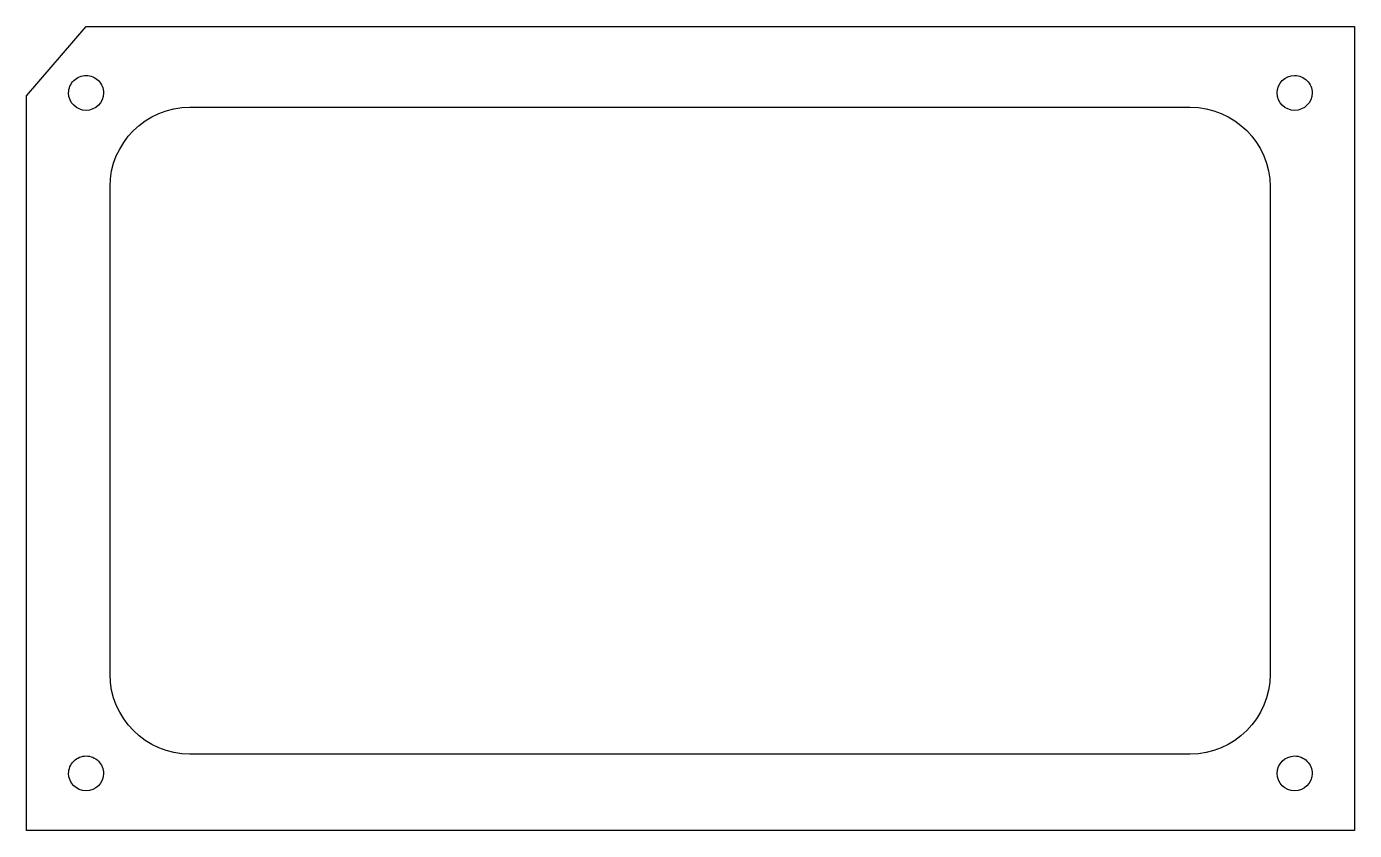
# Model space of a CAD drawing. Extents: x 36 to 171, y 10 to 513.
# Drawn here: x 36.4 to 170.6, y 94.2 to 175.4 of the extents above; entities that cross this region are included whole.
import ezdxf

# ---------------------------------------------------------------- set-up
doc = ezdxf.new("R2010")
doc.units = 0
doc.layers.add('Layer_1', color=7, linetype='CONTINUOUS')

msp = doc.modelspace()

# ---------------------------------------------------------------- linework, layer by layer
at = {"layer": 'Layer_1', "color": 7}
for points in [[(36.376434, 168.39217), (42.409731, 175.38536), (170.62037, 175.38536), (170.62037, 94.15552), (36.376434, 94.15552)], [(44.161511, 168.6824)], [(166.33945, 168.6824)], [(44.161511, 99.91233)], [(166.33945, 99.91233)]]:
    msp.add_lwpolyline(points, close=True, dxfattribs=at)
at = {"layer": 'Layer_1', "color": 1}
for points in [[(52.886561, 167.25037), (154.02302, 167.25037)], [(44.812343, 109.93812), (44.812343, 159.17419)], [(162.09919, 159.17419), (162.09919, 109.93812)], [(154.02302, 101.8639), (52.886561, 101.8639)]]:
    msp.add_lwpolyline(points, dxfattribs=at)
at = {"layer": 'Layer_1', "color": 7}
for points in [[(40.631257, 168.6824), (40.631256, 169.150541), (40.817224, 169.599509), (41.14825, 169.930535)], [(41.14825, 169.930535), (41.479275, 170.261561), (41.928243, 170.44753), (42.396384, 170.44753)], [(42.396384, 170.44753), (42.864525, 170.44753), (43.313493, 170.261561), (43.644518, 169.930535)], [(43.644518, 169.930535), (43.975544, 169.599509), (44.161512, 169.150541), (44.161511, 168.6824)], [(162.8092, 168.6824), (162.809198, 169.657251), (163.599469, 170.447526), (164.57432, 170.44753)], [(164.57432, 170.44753), (165.042462, 170.447531), (165.49143, 170.261563), (165.822456, 169.930536)], [(165.822456, 169.930536), (166.153483, 169.59951), (166.339451, 169.150542), (166.33945, 168.6824)], [(42.396384, 166.91728), (41.421534, 166.91728), (40.631261, 167.70755), (40.631257, 168.6824)], [(44.161511, 168.6824), (44.161507, 167.70755), (43.371234, 166.91728), (42.396384, 166.91728)], [(164.57432, 166.91728), (163.599473, 166.917284), (162.809204, 167.707553), (162.8092, 168.6824)], [(166.33945, 168.6824), (166.339446, 167.707549), (165.549171, 166.917278), (164.57432, 166.91728)], [(40.631257, 99.91233), (40.631256, 100.380471), (40.817224, 100.829439), (41.14825, 101.160465)], [(41.14825, 101.160465), (41.479275, 101.491491), (41.928243, 101.67746), (42.396384, 101.67746)], [(42.396384, 101.67746), (42.864525, 101.67746), (43.313493, 101.491491), (43.644518, 101.160465)], [(43.644518, 101.160465), (43.975544, 100.829439), (44.161512, 100.380471), (44.161511, 99.91233)], [(162.8092, 99.91233), (162.809198, 100.887181), (163.599469, 101.677456), (164.57432, 101.67746)], [(164.57432, 101.67746), (165.042462, 101.677461), (165.49143, 101.491493), (165.822456, 101.160466)], [(165.822456, 101.160466), (166.153483, 100.82944), (166.339451, 100.380472), (166.33945, 99.91233)], [(42.396384, 98.14721), (41.421534, 98.14721), (40.631261, 98.93748), (40.631257, 99.91233)], [(44.161511, 99.91233), (44.161507, 98.93748), (43.371234, 98.14721), (42.396384, 98.14721)], [(164.57432, 98.14721), (163.599473, 98.147214), (162.809204, 98.937483), (162.8092, 99.91233)], [(166.33945, 99.91233), (166.339446, 98.937479), (165.549171, 98.147208), (164.57432, 98.14721)]]:
    msp.add_open_spline(points, degree=3, dxfattribs=at)
at = {"layer": 'Layer_1', "color": 1}
for points in [[(44.812343, 159.17419), (44.812343, 163.61175), (48.4482, 167.25037), (52.886561, 167.25037)], [(154.02302, 167.25037), (158.46139, 167.25037), (162.09919, 163.61255), (162.09919, 159.17419)], [(52.886561, 101.8639), (48.449001, 101.8639), (44.812343, 105.50056), (44.812343, 109.93812)], [(162.09919, 109.93812), (162.09919, 105.49977), (158.46059, 101.8639), (154.02302, 101.8639)]]:
    msp.add_open_spline(points, degree=3, dxfattribs=at)

doc.saveas('drawing.dxf')
